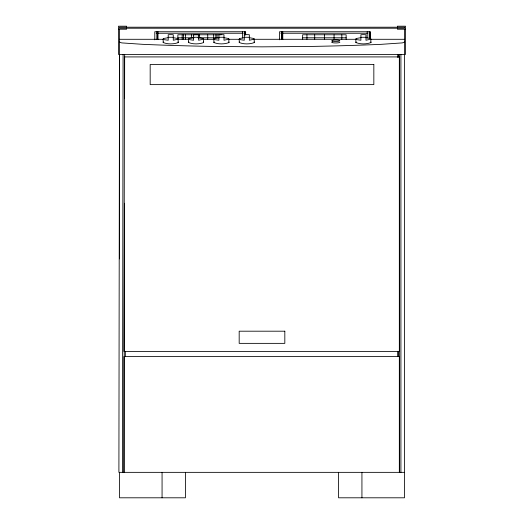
<?xml version="1.0" encoding="UTF-8"?>
<svg xmlns="http://www.w3.org/2000/svg" width="524" height="524" viewBox="0 0 524 524"><rect width="100%" height="100%" fill="white"/><g stroke="black" fill="none" stroke-linecap="round" stroke-linejoin="round"><path stroke-width="0.79" d="M397.985 356.228L397.991 351.322M119.505 54.404L118.902 472.353L404.495 472.353M122.478 472.353L123.088 54.404M124.064 472.353L124.45 203.26M124.601 98.571L124.666 54.404M173.274 37.682L178.016 38.56L178.284 42.588C173.614 44.298 167.785 44.383 163.161 42.529L163.161 39.077L163.553 38.507L168.204 37.676M163.161 42.529L163.553 41.959M198.629 37.682L203.371 38.56L203.639 42.588C198.969 44.298 193.14 44.383 188.516 42.529L188.516 39.077L188.909 38.507L193.559 37.676M188.516 42.529L188.909 41.959M223.984 37.682L228.726 38.56L228.995 42.588C224.324 44.298 218.495 44.383 213.871 42.529L213.871 39.077L214.264 38.507L218.914 37.676M213.871 42.529L214.264 41.959M249.339 37.682L254.081 38.56L254.35 42.588C249.679 44.298 243.85 44.383 239.226 42.529L239.226 39.077L239.619 38.507L244.269 37.676M239.226 42.529L239.619 41.959M365.968 37.682L370.717 38.56L370.985 42.588C366.309 44.298 360.486 44.383 355.855 42.529L355.855 39.077L356.248 38.507L360.898 37.676M355.855 42.529L356.248 41.959M178.284 39.136L173.274 40.237L173.274 34.722L170.889 34.623L168.204 34.715L168.204 40.243L164.078 39.628L163.161 39.077M203.639 39.136L198.629 40.237L198.629 34.722L196.245 34.623L193.559 34.715L193.559 40.243L189.433 39.628L188.516 39.077M228.995 39.136L223.984 40.237L223.984 34.722L221.6 34.623L218.914 34.715L218.914 40.243L214.788 39.628L213.871 39.077M254.35 39.136L249.339 40.237L249.339 34.722L246.955 34.623L244.269 34.715L244.269 40.243L240.143 39.628L239.226 39.077M370.985 39.136L365.968 40.237L365.968 34.722L363.591 34.623L360.898 34.715L360.898 40.243L356.772 39.628L355.855 39.077M173.274 37.276L168.204 37.283M198.629 37.276L193.559 37.283M223.984 37.276L218.914 37.283M249.339 37.276L244.269 37.283M365.968 37.276L360.898 37.283M118.49 29.22L126.605 29.22L126.605 28.217M405.511 29.22L397.395 29.22L397.395 28.217M156.178 33.248L243.267 33.248M280.825 33.248L367.783 33.248M221.37 34.761L177.865 34.761L177.865 39.293M177.865 37.78L193.939 37.78M197.993 37.78L219.215 37.78M302.63 37.78L346.135 37.78M119.505 39.293L163.495 39.293M177.629 39.293L188.633 39.293M203.292 39.293L213.877 39.293M228.444 39.293L239.927 39.293M253.767 39.293L356.418 39.293M370.37 39.293L404.495 39.293M370.717 42.012L370.985 42.588M254.081 42.012L254.35 42.588M228.726 42.012L228.995 42.588M203.371 42.012L203.639 42.588M178.016 42.012L178.284 42.588M404.495 29.22L404.495 497.8L338.57 497.8L338.57 472.353M400.912 54.404L400.912 472.353M399.465 472.353L399.465 356.517L123.933 356.517L123.933 472.353M399.334 54.404L399.334 472.353M398.247 54.404L398.247 56.92M398.07 351.48L398.07 356.517M397.886 54.404L397.886 57.673M397.395 27.209L397.395 26.2L405.511 26.2L405.511 54.404L118.49 54.404L118.49 26.2L126.605 26.2L126.605 27.209M370.409 38.992L370.409 31.741L279.547 31.741L279.547 39.798M369.813 31.741L369.813 38.16M369.21 31.741L369.21 38.187M367.186 31.741L367.186 38.056M361.933 472.353L361.933 497.8M346.135 39.293L346.135 34.761L302.63 34.761L302.63 39.293M341.825 34.761L341.825 39.293M334.063 34.761L334.063 39.293M324.382 34.761L324.382 39.293M314.701 34.761L314.701 39.293M306.94 34.761L306.94 39.293M282.777 31.741L282.777 39.634M282.174 31.741L282.174 39.621M281.578 31.741L281.578 39.49M245.645 34.964L245.645 31.741L154.79 31.741L154.79 39.798M245.049 31.741L245.049 34.885M244.453 31.741L244.453 34.964M242.422 31.741L242.422 38.056M217.06 34.761L217.06 37.78M215.849 34.761L215.849 37.78M213.674 34.761L213.674 39.293M207.733 34.761L207.733 39.293M199.618 34.761L199.618 37.78M191.502 34.761L191.502 37.78M185.568 34.761L185.568 39.293M185.431 472.353L185.431 497.8L119.505 497.8L119.505 472.353M183.393 34.761L183.393 39.293M182.175 34.761L182.175 39.293M162.067 472.353L162.067 497.8M158.012 31.741L158.012 39.634M157.416 31.741L157.416 39.621M156.814 31.741L156.814 39.49M125.328 351.48L125.328 356.517M119.505 29.22L119.505 258.882M119.505 41.704A11.633 2.004 0 0 0 121.843 42.909L142.751 44.33A494.42 85.347 0 0 0 213.91 46.446L262 46.852L310.09 46.446A494.42 85.347 0 0 0 381.249 44.33L402.157 42.909A11.633 2.004 0 0 0 404.495 41.704M339.827 42.248A4.054 0.701 0 0 1 334.869 42.929A4.054 0.701 0 0 1 332.111 41.94M124.535 56.92L123.933 351.48L399.465 351.48L399.465 56.92L124.535 56.92M404.495 27.209L119.505 27.209L119.505 28.217L404.495 28.217L404.495 27.209M373.835 64.478L150.178 64.478L150.178 84.619L373.835 84.619L373.835 64.478M284.82 331.194L239.18 331.194L239.18 343.364L284.82 343.364L284.82 331.194M332.419 41.141A4.054 0.701 0 0 0 339.421 41.049A4.054 0.701 0 0 0 335.465 40.047A4.054 0.701 0 0 0 332.419 41.141"/></g></svg>
